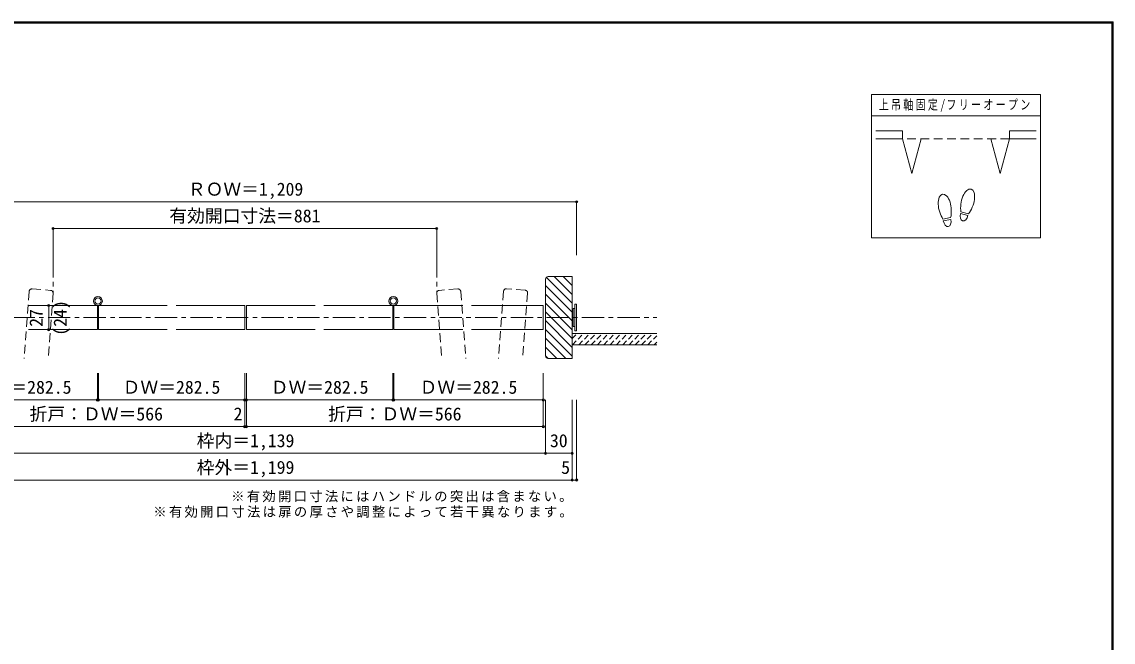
# Model space of a CAD drawing. Units: millimetres, scale not verified. Extents: x -973 to 977, y -718 to 696.
# Drawn here: x -250 to 977, y -1 to 696 of the extents above; entities that cross this region are included whole.
import ezdxf
from ezdxf.enums import TextEntityAlignment as Align

# ---------------------------------------------------------------- set-up
doc = ezdxf.new("R2010")
doc.units = ezdxf.units.MM
doc.header["$LTSCALE"] = 5
doc.header["$PDMODE"] = 32
doc.header["$PDSIZE"] = 2.5
for name, pattern in [('CHAIN1', [8, 5, -1, 1, -1]), ('DASHED1', [1.8, 1.2, -0.6]), ('DASHED2', [3, 2, -1])]:
    doc.linetypes.add(name, pattern=pattern)
for name, color, linetype, lineweight in [('0-1_通り芯', 4, 'CHAIN1', 9), ('0-3_仕上げ', 2, 'Continuous', 9), ('0-4_枠', 3, 'Continuous', 9), ('0-6_扉', 6, 'Continuous', 9), ('0-7_金物', 7, 'Continuous', 9), ('0-8_戸当り', 3, 'Continuous', 9), ('0-A_文字', 7, 'Continuous', 9), ('0-B_寸法', 7, 'Continuous', 9), ('0-C_ハッチ', 7, 'Continuous', 9), ('F-1_枠', 6, 'Continuous', 9)]:
    doc.layers.add(name, color=color, linetype=linetype, lineweight=lineweight)
doc.styles.add('ＭＳ ゴシック', font='')
doc.styles.get('ＭＳ ゴシック').set_extended_font_data('MS Gothic')

msp = doc.modelspace()

# ---------------------------------------------------------------- linework, layer by layer
at = {"layer": '0-1_通り芯'}
for p, q in [((-214.664, 433.658), (-214.664, 391.422)), ((216.47, 433.658), (216.47, 391.422)), ((-460.347, 363.658), (463.653, 363.658))]:
    msp.add_line(p, q, dxfattribs=at)
at = {"layer": '0-3_仕上げ'}
for p, q in [((368.653, 345.658), (463.797, 345.658)), ((368.653, 333.158), (463.797, 333.158))]:
    msp.add_line(p, q, dxfattribs=at)
at = {"layer": '0-4_枠'}
for p, q in [((338.653, 320.658), (338.653, 406.658)), ((341.653, 409.658), (368.653, 409.658)), ((368.653, 409.658), (368.653, 317.658)), ((341.653, 317.658), (368.653, 317.658))]:
    msp.add_line(p, q, dxfattribs=at)
for centre, start, end in [((341.653, 406.658), 90, 180), ((341.653, 320.658), 180, 270)]:
    msp.add_arc(centre, 3, start, end, dxfattribs=at)
at = {"layer": '0-6_扉', "color": 2, "linetype": 'DASHED2'}
for p, q in [((-241.586, 393.013), (-247.313, 317.658)), ((-238.367, 395.777), (-217.428, 394.186)), ((240.174, 395.777), (219.234, 394.186)), ((243.392, 393.013), (249.119, 317.658)), ((291.623, 393.24), (285.879, 317.658)), ((315.781, 394.413), (294.842, 396.004)), ((-214.664, 390.967), (-220.235, 317.658)), ((216.47, 390.967), (222.041, 317.658)), ((318.545, 391.194), (312.957, 317.658))]:
    msp.add_line(p, q, dxfattribs=at)
at = {"layer": '0-6_扉'}
for p, q in [((-242.347, 377.158), (-164.847, 377.158)), ((-164.847, 377.158), (-164.847, 350.158)), ((-163.847, 377.158), (-163.847, 350.158)), ((-163.847, 377.158), (-86.347, 377.158)), ((-76.347, 377.158), (0.653, 377.158)), ((0.653, 350.158), (0.653, 377.158)), ((2.653, 377.158), (79.653, 377.158)), ((2.653, 350.158), (2.653, 377.158)), ((168.153, 377.158), (245.653, 377.158)), ((255.653, 377.158), (336.153, 377.158)), ((336.153, 377.158), (336.153, 350.158)), ((336.153, 377.158), (336.153, 350.158)), ((-242.347, 350.158), (-164.847, 350.158)), ((-163.847, 350.158), (-86.347, 350.158)), ((-76.347, 350.158), (0.653, 350.158)), ((2.653, 350.158), (79.653, 350.158)), ((89.653, 350.158), (167.153, 350.158)), ((255.653, 350.158), (336.153, 350.158))]:
    msp.add_line(p, q, dxfattribs=at)
for points in [[(89.653, 377.158), (167.153, 377.158), (167.153, 350.158)], [(168.153, 377.158), (168.153, 350.158), (245.653, 350.158)]]:
    msp.add_lwpolyline(points, dxfattribs=at)
at = {"layer": '0-6_扉', "color": 2, "linetype": 'DASHED2'}
for centre, start, end in [((-238.595, 392.786), 85.65398, 175.65398), ((-217.655, 391.194), 355.65398, 85.65398), ((219.461, 391.194), 94.34602, 184.34602), ((240.401, 392.786), 4.34602, 94.34602), ((294.614, 393.013), 85.65398, 175.65398), ((315.554, 391.422), 355.65398, 85.65398)]:
    msp.add_arc(centre, 3, start, end, dxfattribs=at)
at = {"layer": '0-7_金物'}
for p, q in [((368.653, 372.658), (369.653, 372.658)), ((369.653, 353.658), (369.653, 373.658)), ((371.653, 373.658), (369.653, 373.658)), ((373.653, 378.658), (371.653, 378.658)), ((371.653, 348.658), (371.653, 378.658)), ((373.653, 348.658), (373.653, 378.658)), ((369.653, 354.658), (368.653, 354.658)), ((371.653, 353.658), (369.653, 353.658)), ((373.653, 348.658), (371.653, 348.658))]:
    msp.add_line(p, q, dxfattribs=at)
at = {"layer": '0-8_戸当り', "color": 2}
for p, q in [((739.986, 573.251), (709.986, 573.251)), ((739.986, 564.251), (709.986, 564.251)), ((739.986, 573.251), (739.986, 564.251)), ((750.339, 525.614), (739.986, 564.251)), ((750.339, 525.614), (760.692, 564.251)), ((839.281, 564.251), (849.634, 525.614)), ((859.986, 564.251), (849.634, 525.614)), ((859.986, 573.251), (859.986, 564.251)), ((859.986, 573.251), (889.986, 573.251)), ((859.986, 564.251), (889.986, 564.251))]:
    msp.add_line(p, q, dxfattribs=at)
at = {"layer": '0-8_戸当り', "color": 7, "linetype": 'DASHED2'}
msp.add_line((859.986, 564.251), (739.986, 564.251), dxfattribs=at)
at = {"layer": '0-8_戸当り'}
for p, q in [((813.479, 478.206), (804.998, 480.478)), ((814.022, 480.235), (805.542, 482.507)), ((794.011, 475.878), (785.365, 474.353)), ((794.376, 473.81), (785.73, 472.285))]:
    msp.add_line(p, q, dxfattribs=at)
for centre, major_axis, ratio, start_param, end_param in [((787.35, 488.377), (-2.445, 13.867), 0.5, 4.34059143, 8.22577918), ((813.267, 494.378), (3.644, 13.601), 0.5, 4.34059143, 8.22577918), ((813.163, 493.989), (4.416, 16.48), 0.4, 1.85063327, 2.44287679), ((787.42, 487.981), (-2.963, 16.802), 0.4, 1.85063327, 2.44287679), ((787.42, 487.981), (-2.963, 16.802), 0.4, 3.84030852, 4.43255203), ((809.238, 479.342), (1.894, 7.067), 0.6, 1.57079633, 4.71238898), ((813.163, 493.989), (4.416, 16.48), 0.4, 3.84030852, 4.43255203), ((790.053, 473.047), (-1.27, 7.205), 0.6, 1.57079633, 4.71238898)]:
    msp.add_ellipse(centre, major_axis=major_axis, ratio=ratio, start_param=start_param, end_param=end_param, dxfattribs=at)
at = {"layer": '0-A_文字', "color": 3}
for p, q in [((704.986, 614.167), (704.986, 453.167)), ((894.986, 614.167), (704.986, 614.167)), ((894.986, 590.167), (704.986, 590.167))]:
    msp.add_line(p, q, dxfattribs=at)
msp.add_lwpolyline([(894.986, 614.167), (894.986, 453.167), (704.986, 453.167)], dxfattribs=at)
at = {"layer": '0-A_文字'}
for centre, radius in [((-164.347, 382.158), 5), ((-164.347, 382.158), 3.5), ((167.653, 382.158), 5), ((167.653, 382.158), 3.5)]:
    msp.add_circle(centre, radius, dxfattribs=at)
at = {"layer": '0-B_寸法', "color": 4}
for p, q in [((-370.347, 493.658), (373.653, 493.658)), ((373.653, 493.658), (373.653, 433.658)), ((-214.664, 463.658), (216.47, 463.658)), ((-214.664, 463.658), (-214.664, 433.658)), ((216.47, 463.658), (216.47, 433.658)), ((-219.618, 350.158), (-219.618, 377.158)), ((-164.847, 271.158), (-164.847, 301.158)), ((-163.847, 271.158), (-163.847, 301.158)), ((0.653, 241.158), (0.653, 301.158)), ((2.653, 241.158), (2.653, 301.158)), ((167.153, 271.158), (167.153, 301.158)), ((168.153, 271.158), (168.153, 301.158)), ((336.153, 241.158), (336.153, 301.158)), ((-332.847, 271.158), (-164.847, 271.158)), ((-163.847, 271.158), (0.653, 271.158)), ((2.653, 271.158), (167.153, 271.158)), ((168.153, 271.158), (336.153, 271.158)), ((338.653, 211.158), (338.653, 271.158)), ((368.653, 181.158), (368.653, 271.158)), ((373.653, 181.158), (373.653, 271.158)), ((-332.847, 241.158), (0.653, 241.158)), ((0.653, 241.158), (2.653, 241.158)), ((2.653, 241.158), (336.153, 241.158)), ((-335.347, 211.158), (338.653, 211.158)), ((338.653, 211.158), (368.653, 211.158)), ((-365.347, 181.158), (368.653, 181.158)), ((368.653, 181.158), (373.653, 181.158))]:
    msp.add_line(p, q, dxfattribs=at)
at = {"layer": '0-B_寸法'}
for p in [(373.653, 493.658), (-214.664, 463.658), (216.47, 463.658), (-219.618, 377.158), (-219.618, 350.158), (-164.847, 271.158), (-163.847, 271.158), (0.653, 271.158), (2.653, 271.158), (167.153, 271.158), (168.153, 271.158), (336.153, 271.158), (0.653, 241.158), (2.653, 241.158), (336.153, 241.158), (338.653, 211.158), (368.653, 211.158), (368.653, 181.158), (373.653, 181.158)]:
    msp.add_point(p, dxfattribs=at)
at = {"layer": '0-C_ハッチ', "color": 4}
for p, q in [((368.653, 379.681), (340.165, 408.169)), ((368.653, 389.581), (348.576, 409.658)), ((368.653, 399.48), (358.476, 409.658)), ((368.653, 409.38), (368.375, 409.658)), ((368.653, 369.782), (338.653, 399.782)), ((368.653, 359.882), (338.653, 389.882)), ((368.653, 349.983), (338.653, 379.983)), ((368.653, 340.083), (338.653, 370.083)), ((368.653, 330.184), (338.653, 360.184)), ((368.653, 320.284), (338.653, 350.284)), ((361.38, 317.658), (338.653, 340.385)), ((351.481, 317.658), (338.653, 330.485)), ((341.581, 317.658), (338.653, 320.586))]:
    msp.add_line(p, q, dxfattribs=at)
at = {"layer": '0-C_ハッチ', "color": 4, "linetype": 'DASHED1'}
for p, q in [((368.653, 339.979), (374.332, 345.658)), ((368.903, 333.158), (381.403, 345.658)), ((375.974, 333.158), (388.474, 345.658)), ((383.045, 333.158), (395.545, 345.658)), ((390.116, 333.158), (402.616, 345.658)), ((397.187, 333.158), (409.687, 345.658)), ((404.258, 333.158), (416.758, 345.658)), ((411.329, 333.158), (423.829, 345.658)), ((418.4, 333.158), (430.9, 345.658)), ((425.471, 333.158), (437.971, 345.658)), ((432.542, 333.158), (445.042, 345.658)), ((439.613, 333.158), (452.113, 345.658)), ((446.684, 333.158), (459.184, 345.658)), ((453.755, 333.158), (463.653, 343.055)), ((460.827, 333.158), (463.653, 335.984))]:
    msp.add_line(p, q, dxfattribs=at)
at = {"layer": 'F-1_枠'}
for p, q in [((-973.347, 695.833), (976.653, 695.833)), ((-973.347, 695), (976.653, 695)), ((-973.347, 694.167), (976.653, 694.167)), ((974.986, 695.833), (974.986, -700.833)), ((975.82, 695.833), (975.82, -700.833)), ((976.653, 695.833), (976.653, -700.833))]:
    msp.add_line(p, q, dxfattribs=at)

# ---------------------------------------------------------------- texts
at = {"layer": '0-A_文字', "char_height": 11, "attachment_point": 7, "style": 'ＭＳ ゴシック'}
for s, insert in [('\\T1.23;\\W0.75;上吊軸固定/フリーオープン', (713.111, 594.667)), ('\\T1.17;※有効開口寸法にはハンドルの突出は含まない。', (-14.597, 156.158)), ('\\T1.17;※有効開口寸法は扉の厚さや調整によって若干異なります。', (-102.097, 138.658))]:
    msp.add_mtext(s, dxfattribs=dict(at, insert=insert))
at = {"layer": '0-B_寸法', "style": 'ＭＳ ゴシック'}
for s, p in [('ＲＯＷ＝1,209', (-63.347, 496.158)), ('有効開口寸法＝881', (-84.097, 466.158)), ('ＤＷ＝282.5', (-303.847, 273.658)), ('ＤＷ＝282.5', (-136.597, 273.658)), ('ＤＷ＝282.5', (29.903, 273.658)), ('ＤＷ＝282.5', (197.153, 273.658)), ('折戸：ＤＷ＝566', (-241.097, 243.658)), ('2', (-11.836, 243.658)), ('折戸：ＤＷ＝566', (94.403, 243.658)), ('枠内＝1,139', (-53.347, 213.658)), ('30', (343.653, 213.658)), ('枠外＝1,199', (-53.347, 183.658)), ('5', (356.315, 183.658))]:
    msp.add_text(s, height=14.66, dxfattribs=at).set_placement(p, align=Align.BOTTOM_LEFT)
for s, p in [('(24)', (-195.069, 343.283)), ('27', (-222.118, 353.283))]:
    msp.add_text(s, height=14.66, rotation=90, dxfattribs=at).set_placement(p, align=Align.BOTTOM_LEFT)

doc.saveas('drawing.dxf')
